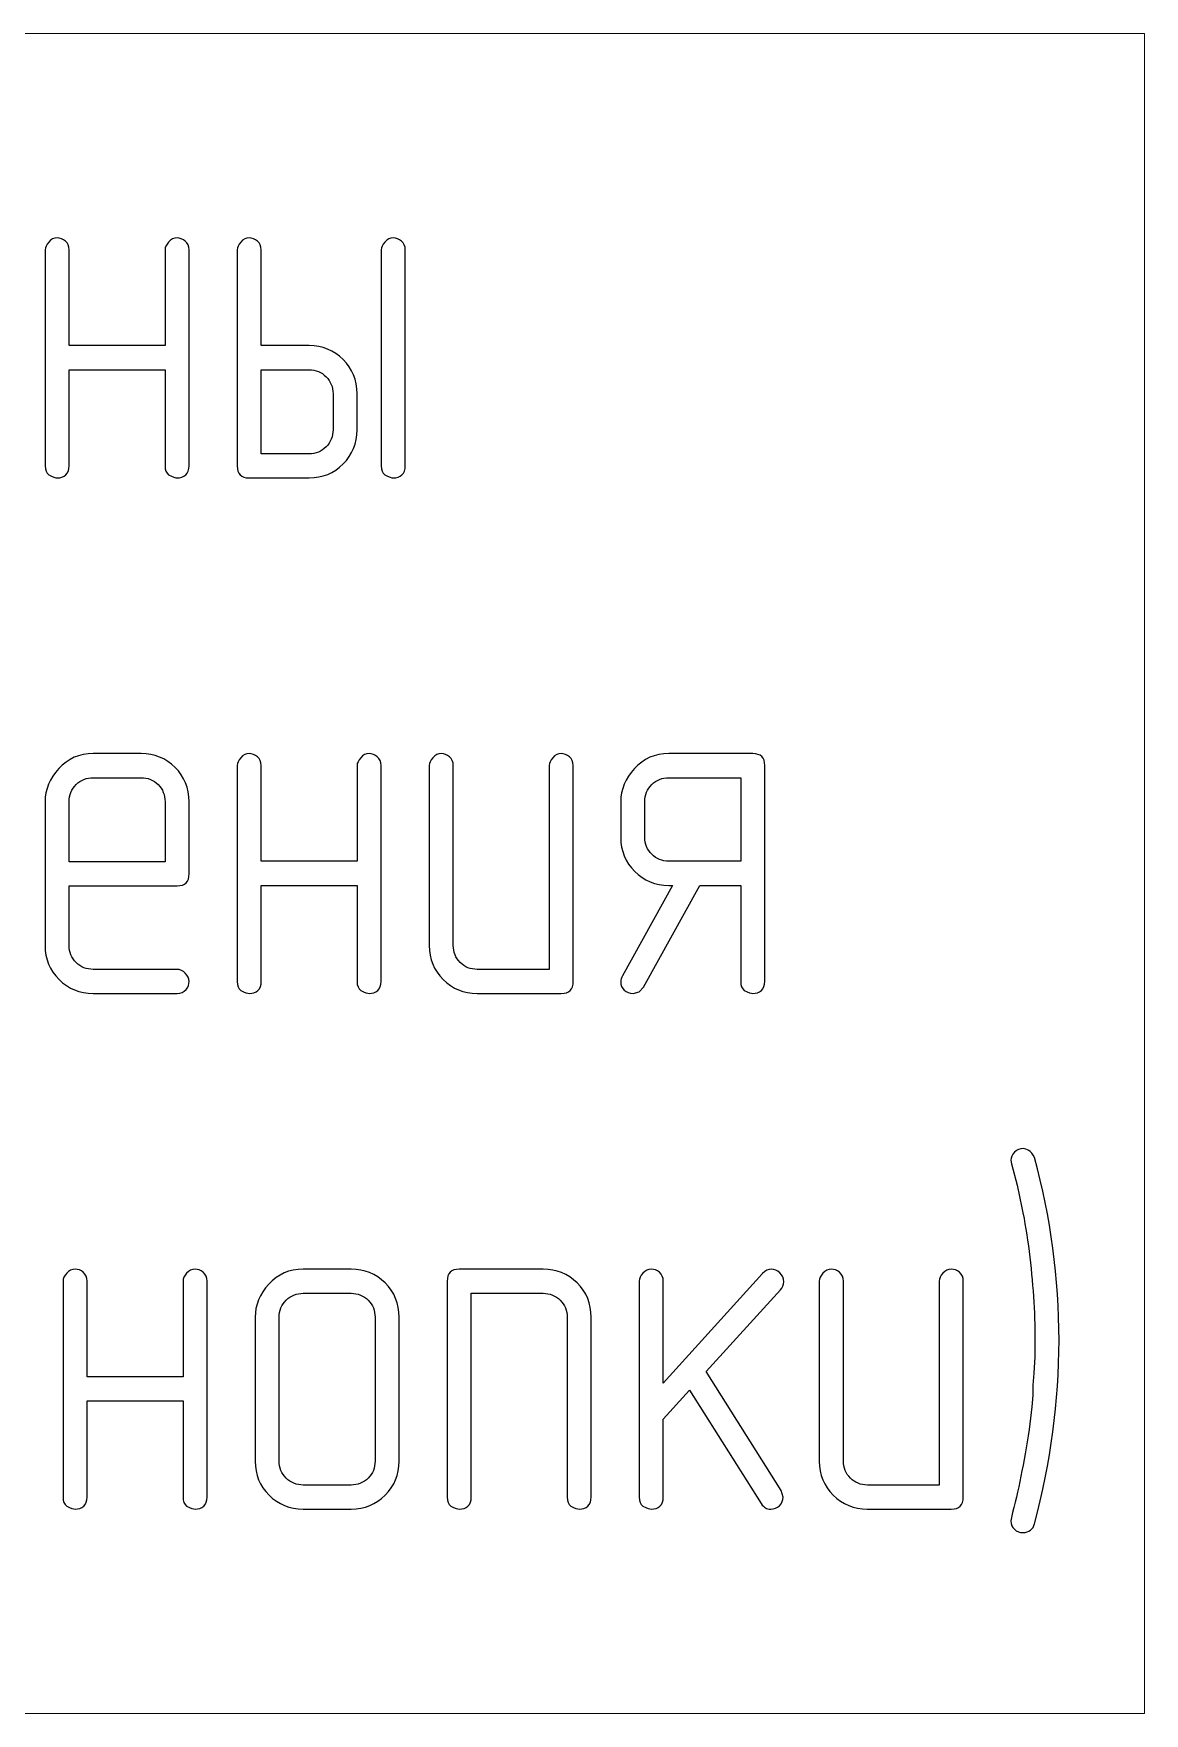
# Model space of a CAD drawing. Header units: millimetres. Extents: x -200 to 200, y -144 to 143.
# Drawn here: x 53.19 to 72.33, y -1.19 to 27.74 of the extents above; entities that cross this region are included whole.
import ezdxf

# ---------------------------------------------------------------- set-up
doc = ezdxf.new("R2010")
doc.units = ezdxf.units.MM
doc.header["$MEASUREMENT"] = 0
doc.layers.add('BLACK', color=7, linetype='Continuous')

msp = doc.modelspace()

# ---------------------------------------------------------------- linework, layer by layer
at = {"layer": 'BLACK', "color": 250, "lineweight": 20}
msp.add_lwpolyline([(27.1394, -1.1895), (72.3264, -1.1895), (72.3264, 27.7405), (27.1394, 27.7405), (27.1394, -1.1895)], close=True, dxfattribs=at)
at = {"layer": 'BLACK', "color": 250}
for points, knots in [([(55.4581, 22.3667), (55.4581, 22.3667), (55.4581, 24.0149), (55.4581, 24.0149), (55.4581, 24.0587), (55.4793, 24.1038), (55.5202, 24.1504), (55.5626, 24.197), (55.6105, 24.2209), (55.6656, 24.2209), (55.715, 24.2209), (55.7629, 24.2026), (55.8067, 24.1673), (55.8504, 24.132), (55.873, 24.0798), (55.873, 24.0149), (55.873, 24.0149), (55.873, 20.2952), (55.873, 20.2952), (55.873, 20.2303), (55.8533, 20.1767), (55.8152, 20.1386), (55.7756, 20.1061), (55.7263, 20.0892), (55.6656, 20.0892), (55.6402, 20.0892), (55.5922, 20.1061), (55.5202, 20.1386), (55.4793, 20.1725), (55.4581, 20.2247), (55.4581, 20.2966), (55.4581, 20.2966), (55.4581, 21.9519), (55.4581, 21.9519), (55.4581, 21.9519), (53.8071, 21.9519), (53.8071, 21.9519), (53.8071, 21.9519), (53.8071, 20.2966), (53.8071, 20.2966), (53.8071, 20.2303), (53.7874, 20.1781), (53.7493, 20.1386), (53.7098, 20.1061), (53.6604, 20.0892), (53.5997, 20.0892), (53.5743, 20.0892), (53.5263, 20.1061), (53.4544, 20.1386), (53.4134, 20.1725), (53.3923, 20.2247), (53.3923, 20.2952), (53.3923, 20.2952), (53.3923, 24.0149), (53.3923, 24.0149), (53.3923, 24.0587), (53.4134, 24.1038), (53.4544, 24.1504), (53.4967, 24.197), (53.5447, 24.2209), (53.5997, 24.2209), (53.6491, 24.2209), (53.6971, 24.2026), (53.7408, 24.1673), (53.7846, 24.132), (53.8071, 24.0812), (53.8071, 24.0149), (53.8071, 24.0149), (53.8071, 22.3667), (53.8071, 22.3667), (53.8071, 22.3667), (55.4581, 22.3667), (55.4581, 22.3667)], [0, 0, 0, 0, 0.0416667, 0.0416667, 0.0416667, 0.0833333, 0.0833333, 0.0833333, 0.125, 0.125, 0.125, 0.1666667, 0.1666667, 0.1666667, 0.2083333, 0.2083333, 0.2083333, 0.25, 0.25, 0.25, 0.2916667, 0.2916667, 0.2916667, 0.3333333, 0.3333333, 0.3333333, 0.375, 0.375, 0.375, 0.4166667, 0.4166667, 0.4166667, 0.4583333, 0.4583333, 0.4583333, 0.5, 0.5, 0.5, 0.5416667, 0.5416667, 0.5416667, 0.5833333, 0.5833333, 0.5833333, 0.625, 0.625, 0.625, 0.6666667, 0.6666667, 0.6666667, 0.7083333, 0.7083333, 0.7083333, 0.75, 0.75, 0.75, 0.7916667, 0.7916667, 0.7916667, 0.8333333, 0.8333333, 0.8333333, 0.875, 0.875, 0.875, 0.9166667, 0.9166667, 0.9166667, 0.9583333, 0.9583333, 0.9583333, 1, 1, 1, 1]), ([(57.1148, 22.3667), (57.1148, 22.3667), (57.9403, 22.3667), (57.9403, 22.3667), (58.1689, 22.3667), (58.3637, 22.2877), (58.5245, 22.1283), (58.6854, 21.9702), (58.7658, 21.7727), (58.7658, 21.5384), (58.7658, 21.5384), (58.7658, 20.9175), (58.7658, 20.9175), (58.7658, 20.6861), (58.6854, 20.49), (58.526, 20.3291), (58.3665, 20.1696), (58.1704, 20.0892), (57.9389, 20.0892), (57.9389, 20.0892), (56.906, 20.0892), (56.906, 20.0892), (56.7691, 20.0892), (56.7, 20.1583), (56.7, 20.2952), (56.7, 20.2952), (56.7, 24.0149), (56.7, 24.0149), (56.7, 24.0587), (56.7211, 24.1038), (56.7621, 24.1504), (56.8044, 24.197), (56.8524, 24.2209), (56.9074, 24.2209), (56.9568, 24.2209), (57.0048, 24.2026), (57.0485, 24.1673), (57.0923, 24.132), (57.1148, 24.0812), (57.1148, 24.0149), (57.1148, 24.0149), (57.1148, 22.3667), (57.1148, 22.3667)], [0, 0, 0, 0, 0.0714286, 0.0714286, 0.0714286, 0.1428571, 0.1428571, 0.1428571, 0.2142857, 0.2142857, 0.2142857, 0.2857143, 0.2857143, 0.2857143, 0.3571429, 0.3571429, 0.3571429, 0.4285714, 0.4285714, 0.4285714, 0.5, 0.5, 0.5, 0.5714286, 0.5714286, 0.5714286, 0.6428571, 0.6428571, 0.6428571, 0.7142857, 0.7142857, 0.7142857, 0.7857143, 0.7857143, 0.7857143, 0.8571429, 0.8571429, 0.8571429, 0.9285714, 0.9285714, 0.9285714, 1, 1, 1, 1]), ([(59.5956, 20.2952), (59.5956, 20.2303), (59.5758, 20.1767), (59.5377, 20.1386), (59.4982, 20.1061), (59.4488, 20.0892), (59.3881, 20.0892), (59.3627, 20.0892), (59.3148, 20.1061), (59.2428, 20.1386), (59.2019, 20.1725), (59.1807, 20.2247), (59.1807, 20.2952), (59.1807, 20.2952), (59.1807, 24.0149), (59.1807, 24.0149), (59.1807, 24.0587), (59.2019, 24.1038), (59.2428, 24.1504), (59.2851, 24.197), (59.3331, 24.2209), (59.3881, 24.2209), (59.4375, 24.2209), (59.4855, 24.2026), (59.5293, 24.1673), (59.573, 24.132), (59.5956, 24.0798), (59.5956, 24.0149), (59.5956, 24.0149), (59.5956, 20.2952), (59.5956, 20.2952)], [0, 0, 0, 0, 0.1, 0.1, 0.1, 0.2, 0.2, 0.2, 0.3, 0.3, 0.3, 0.4, 0.4, 0.4, 0.5, 0.5, 0.5, 0.6, 0.6, 0.6, 0.7, 0.7, 0.7, 0.8, 0.8, 0.8, 0.9, 0.9, 0.9, 1, 1, 1, 1]), ([(57.1148, 21.9519), (57.1148, 21.9519), (57.1148, 20.5041), (57.1148, 20.5041), (57.1148, 20.5041), (57.9389, 20.5041), (57.9389, 20.5041), (58.0546, 20.5041), (58.152, 20.5436), (58.231, 20.624), (58.3115, 20.7044), (58.351, 20.8018), (58.351, 20.9175), (58.351, 20.9175), (58.351, 21.5384), (58.351, 21.5384), (58.351, 21.6541), (58.3115, 21.7515), (58.231, 21.8319), (58.152, 21.9124), (58.0546, 21.9519), (57.9389, 21.9519), (57.9389, 21.9519), (57.1148, 21.9519), (57.1148, 21.9519)], [0, 0, 0, 0, 0.125, 0.125, 0.125, 0.25, 0.25, 0.25, 0.375, 0.375, 0.375, 0.5, 0.5, 0.5, 0.625, 0.625, 0.625, 0.75, 0.75, 0.75, 0.875, 0.875, 0.875, 1, 1, 1, 1]), ([(53.8071, 13.0632), (53.8071, 13.0632), (53.8071, 12.0345), (53.8071, 12.0345), (53.8071, 11.9202), (53.8466, 11.8228), (53.9271, 11.7438), (54.0061, 11.6634), (54.1049, 11.6239), (54.2206, 11.6239), (54.2206, 11.6239), (55.667, 11.6239), (55.667, 11.6239), (55.7164, 11.6239), (55.7629, 11.6013), (55.8067, 11.5575), (55.8504, 11.5138), (55.873, 11.4658), (55.873, 11.4164), (55.873, 11.367), (55.8547, 11.3191), (55.8194, 11.2753), (55.7827, 11.2316), (55.7319, 11.209), (55.6656, 11.209), (55.6656, 11.209), (54.2192, 11.209), (54.2192, 11.209), (53.9878, 11.209), (53.7916, 11.2894), (53.6322, 11.4489), (53.4727, 11.6083), (53.3923, 11.8045), (53.3923, 12.0359), (53.3923, 12.0359), (53.3923, 14.5138), (53.3923, 14.5138), (53.3923, 14.7213), (53.4713, 14.9104), (53.6279, 15.0825), (53.7846, 15.2547), (53.9821, 15.3407), (54.2192, 15.3407), (54.2192, 15.3407), (55.0461, 15.3407), (55.0461, 15.3407), (55.2747, 15.3407), (55.4694, 15.2617), (55.6317, 15.1023), (55.7926, 14.9442), (55.873, 14.7467), (55.873, 14.5124), (55.873, 14.5124), (55.873, 13.2706), (55.873, 13.2706), (55.873, 13.1324), (55.8039, 13.0632), (55.667, 13.0632), (55.667, 13.0632), (53.8071, 13.0632), (53.8071, 13.0632)], [0, 0, 0, 0, 0.05, 0.05, 0.05, 0.1, 0.1, 0.1, 0.15, 0.15, 0.15, 0.2, 0.2, 0.2, 0.25, 0.25, 0.25, 0.3, 0.3, 0.3, 0.35, 0.35, 0.35, 0.4, 0.4, 0.4, 0.45, 0.45, 0.45, 0.5, 0.5, 0.5, 0.55, 0.55, 0.55, 0.6, 0.6, 0.6, 0.65, 0.65, 0.65, 0.7, 0.7, 0.7, 0.75, 0.75, 0.75, 0.8, 0.8, 0.8, 0.85, 0.85, 0.85, 0.9, 0.9, 0.9, 0.95, 0.95, 0.95, 1, 1, 1, 1]), ([(58.7658, 13.4865), (58.7658, 13.4865), (58.7658, 15.1347), (58.7658, 15.1347), (58.7658, 15.1785), (58.787, 15.2236), (58.8279, 15.2702), (58.8703, 15.3168), (58.9182, 15.3407), (58.9733, 15.3407), (59.0227, 15.3407), (59.0706, 15.3224), (59.1144, 15.2871), (59.1581, 15.2518), (59.1807, 15.1996), (59.1807, 15.1347), (59.1807, 15.1347), (59.1807, 11.415), (59.1807, 11.415), (59.1807, 11.3501), (59.161, 11.2965), (59.1229, 11.2584), (59.0833, 11.2259), (59.034, 11.209), (58.9733, 11.209), (58.9479, 11.209), (58.8999, 11.2259), (58.8279, 11.2584), (58.787, 11.2923), (58.7658, 11.3445), (58.7658, 11.4164), (58.7658, 11.4164), (58.7658, 13.0717), (58.7658, 13.0717), (58.7658, 13.0717), (57.1148, 13.0717), (57.1148, 13.0717), (57.1148, 13.0717), (57.1148, 11.4164), (57.1148, 11.4164), (57.1148, 11.3501), (57.0951, 11.2979), (57.057, 11.2584), (57.0175, 11.2259), (56.9681, 11.209), (56.9074, 11.209), (56.882, 11.209), (56.834, 11.2259), (56.7621, 11.2584), (56.7211, 11.2923), (56.7, 11.3445), (56.7, 11.415), (56.7, 11.415), (56.7, 15.1347), (56.7, 15.1347), (56.7, 15.1785), (56.7211, 15.2236), (56.7621, 15.2702), (56.8044, 15.3168), (56.8524, 15.3407), (56.9074, 15.3407), (56.9568, 15.3407), (57.0048, 15.3224), (57.0485, 15.2871), (57.0923, 15.2518), (57.1148, 15.201), (57.1148, 15.1347), (57.1148, 15.1347), (57.1148, 13.4865), (57.1148, 13.4865), (57.1148, 13.4865), (58.7658, 13.4865), (58.7658, 13.4865)], [0, 0, 0, 0, 0.0416667, 0.0416667, 0.0416667, 0.0833333, 0.0833333, 0.0833333, 0.125, 0.125, 0.125, 0.1666667, 0.1666667, 0.1666667, 0.2083333, 0.2083333, 0.2083333, 0.25, 0.25, 0.25, 0.2916667, 0.2916667, 0.2916667, 0.3333333, 0.3333333, 0.3333333, 0.375, 0.375, 0.375, 0.4166667, 0.4166667, 0.4166667, 0.4583333, 0.4583333, 0.4583333, 0.5, 0.5, 0.5, 0.5416667, 0.5416667, 0.5416667, 0.5833333, 0.5833333, 0.5833333, 0.625, 0.625, 0.625, 0.6666667, 0.6666667, 0.6666667, 0.7083333, 0.7083333, 0.7083333, 0.75, 0.75, 0.75, 0.7916667, 0.7916667, 0.7916667, 0.8333333, 0.8333333, 0.8333333, 0.875, 0.875, 0.875, 0.9166667, 0.9166667, 0.9166667, 0.9583333, 0.9583333, 0.9583333, 1, 1, 1, 1]), ([(62.4884, 11.415), (62.4884, 11.2781), (62.4193, 11.209), (62.281, 11.209), (62.281, 11.209), (60.8346, 11.209), (60.8346, 11.209), (60.6032, 11.209), (60.407, 11.2894), (60.2476, 11.4489), (60.0881, 11.6083), (60.0077, 11.8045), (60.0077, 12.0359), (60.0077, 12.0359), (60.0077, 15.1347), (60.0077, 15.1347), (60.0077, 15.1785), (60.0288, 15.2236), (60.0698, 15.2702), (60.1121, 15.3168), (60.1601, 15.3407), (60.2151, 15.3407), (60.2645, 15.3407), (60.3125, 15.3224), (60.3562, 15.2871), (60.4, 15.2518), (60.4225, 15.1996), (60.4225, 15.1347), (60.4225, 15.1347), (60.4225, 12.0373), (60.4225, 12.0373), (60.4225, 11.9216), (60.462, 11.8228), (60.5425, 11.7438), (60.6215, 11.6634), (60.7203, 11.6239), (60.836, 11.6239), (60.836, 11.6239), (62.0735, 11.6239), (62.0735, 11.6239), (62.0735, 11.6239), (62.0735, 15.1347), (62.0735, 15.1347), (62.0735, 15.1785), (62.0947, 15.2236), (62.1356, 15.2702), (62.178, 15.3168), (62.2259, 15.3407), (62.281, 15.3407), (62.3304, 15.3407), (62.3783, 15.3224), (62.4221, 15.2871), (62.4658, 15.2518), (62.4884, 15.1996), (62.4884, 15.1347), (62.4884, 15.1347), (62.4884, 11.415), (62.4884, 11.415)], [0, 0, 0, 0, 0.0526316, 0.0526316, 0.0526316, 0.1052632, 0.1052632, 0.1052632, 0.1578947, 0.1578947, 0.1578947, 0.2105263, 0.2105263, 0.2105263, 0.2631579, 0.2631579, 0.2631579, 0.3157895, 0.3157895, 0.3157895, 0.3684211, 0.3684211, 0.3684211, 0.4210526, 0.4210526, 0.4210526, 0.4736842, 0.4736842, 0.4736842, 0.5263158, 0.5263158, 0.5263158, 0.5789474, 0.5789474, 0.5789474, 0.6315789, 0.6315789, 0.6315789, 0.6842105, 0.6842105, 0.6842105, 0.7368421, 0.7368421, 0.7368421, 0.7894737, 0.7894737, 0.7894737, 0.8421053, 0.8421053, 0.8421053, 0.8947368, 0.8947368, 0.8947368, 0.9473684, 0.9473684, 0.9473684, 1, 1, 1, 1]), ([(65.7876, 11.415), (65.7876, 11.3501), (65.7679, 11.2965), (65.7298, 11.2584), (65.6903, 11.2259), (65.6409, 11.209), (65.5802, 11.209), (65.5548, 11.209), (65.5068, 11.2259), (65.4349, 11.2584), (65.3939, 11.2923), (65.3728, 11.3445), (65.3728, 11.4164), (65.3728, 11.4164), (65.3728, 13.0717), (65.3728, 13.0717), (65.3728, 13.0717), (64.6672, 13.0717), (64.6672, 13.0717), (64.6672, 13.0717), (63.6964, 11.3162), (63.6964, 11.3162), (63.6964, 11.3162), (63.6216, 11.2386), (63.6216, 11.2386), (63.6216, 11.2386), (63.5186, 11.209), (63.5186, 11.209), (63.4593, 11.209), (63.4085, 11.2288), (63.3676, 11.2669), (63.3267, 11.305), (63.3069, 11.3543), (63.3069, 11.4122), (63.3069, 11.4447), (63.3168, 11.4799), (63.3351, 11.5152), (63.3351, 11.5152), (64.1959, 13.0717), (64.1959, 13.0717), (64.1959, 13.0717), (64.1338, 13.0717), (64.1338, 13.0717), (63.9024, 13.0717), (63.7062, 13.1521), (63.5468, 13.3116), (63.3873, 13.471), (63.3069, 13.6658), (63.3069, 13.8972), (63.3069, 13.8972), (63.3069, 14.5152), (63.3069, 14.5152), (63.3069, 14.7213), (63.3859, 14.9104), (63.5426, 15.0825), (63.6992, 15.2547), (63.8967, 15.3407), (64.1338, 15.3407), (64.1338, 15.3407), (65.5802, 15.3407), (65.5802, 15.3407), (65.7185, 15.3407), (65.7876, 15.2716), (65.7876, 15.1347), (65.7876, 15.1347), (65.7876, 11.415), (65.7876, 11.415)], [0, 0, 0, 0, 0.0454545, 0.0454545, 0.0454545, 0.0909091, 0.0909091, 0.0909091, 0.1363636, 0.1363636, 0.1363636, 0.1818182, 0.1818182, 0.1818182, 0.2272727, 0.2272727, 0.2272727, 0.2727273, 0.2727273, 0.2727273, 0.3181818, 0.3181818, 0.3181818, 0.3636364, 0.3636364, 0.3636364, 0.4090909, 0.4090909, 0.4090909, 0.4545455, 0.4545455, 0.4545455, 0.5, 0.5, 0.5, 0.5454545, 0.5454545, 0.5454545, 0.5909091, 0.5909091, 0.5909091, 0.6363636, 0.6363636, 0.6363636, 0.6818182, 0.6818182, 0.6818182, 0.7272727, 0.7272727, 0.7272727, 0.7727273, 0.7727273, 0.7727273, 0.8181818, 0.8181818, 0.8181818, 0.8636364, 0.8636364, 0.8636364, 0.9090909, 0.9090909, 0.9090909, 0.9545455, 0.9545455, 0.9545455, 1, 1, 1, 1]), ([(53.8071, 13.4781), (53.8071, 13.4781), (55.4581, 13.4781), (55.4581, 13.4781), (55.4581, 13.4781), (55.4581, 14.5124), (55.4581, 14.5124), (55.4581, 14.6281), (55.4186, 14.7255), (55.3382, 14.8059), (55.2592, 14.8864), (55.1604, 14.9259), (55.0461, 14.9259), (55.0461, 14.9259), (54.2206, 14.9259), (54.2206, 14.9259), (54.1049, 14.9259), (54.0061, 14.8864), (53.9271, 14.8059), (53.8466, 14.7255), (53.8071, 14.6281), (53.8071, 14.5124), (53.8071, 14.5124), (53.8071, 13.4781), (53.8071, 13.4781)], [0, 0, 0, 0, 0.125, 0.125, 0.125, 0.25, 0.25, 0.25, 0.375, 0.375, 0.375, 0.5, 0.5, 0.5, 0.625, 0.625, 0.625, 0.75, 0.75, 0.75, 0.875, 0.875, 0.875, 1, 1, 1, 1]), ([(65.3728, 13.4865), (65.3728, 13.4865), (65.3728, 14.9259), (65.3728, 14.9259), (65.3728, 14.9259), (64.1352, 14.9259), (64.1352, 14.9259), (64.0195, 14.9259), (63.9207, 14.8864), (63.8417, 14.8059), (63.7613, 14.7269), (63.7218, 14.6295), (63.7218, 14.5152), (63.7218, 14.5152), (63.7218, 13.8972), (63.7218, 13.8972), (63.7218, 13.7829), (63.7613, 13.6855), (63.8417, 13.6065), (63.9207, 13.5261), (64.0195, 13.4865), (64.1352, 13.4865), (64.1352, 13.4865), (65.3728, 13.4865), (65.3728, 13.4865)], [0, 0, 0, 0, 0.125, 0.125, 0.125, 0.25, 0.25, 0.25, 0.375, 0.375, 0.375, 0.5, 0.5, 0.5, 0.625, 0.625, 0.625, 0.75, 0.75, 0.75, 0.875, 0.875, 0.875, 1, 1, 1, 1]), ([(70.4324, 2.0776), (70.4239, 2.0311), (70.4014, 1.993), (70.3647, 1.9661), (70.3266, 1.9379), (70.2842, 1.9252), (70.2377, 1.9238), (70.177, 1.9252), (70.1276, 1.9436), (70.0881, 1.9817), (70.0472, 2.0155), (70.026, 2.0635), (70.026, 2.127), (70.026, 2.127), (70.0345, 2.1849), (70.0345, 2.1849), (70.0951, 2.4135), (70.1516, 2.6505), (70.1996, 2.8961), (70.249, 3.1416), (70.2955, 3.4083), (70.3407, 3.6976), (70.3407, 3.6976), (70.3858, 4.0899), (70.3858, 4.0899), (70.3858, 4.0899), (70.407, 4.2888), (70.407, 4.2888), (70.407, 4.2888), (70.407, 4.4624), (70.407, 4.4624), (70.407, 4.4624), (70.4239, 4.6727), (70.4239, 4.6727), (70.4239, 4.6727), (70.4409, 4.9535), (70.4409, 4.9535), (70.4409, 4.9535), (70.4409, 5.2315), (70.4409, 5.2315), (70.4409, 5.7324), (70.407, 6.2432), (70.3407, 6.7639), (70.3082, 7.0264), (70.2673, 7.2776), (70.2165, 7.5203), (70.2165, 7.5203), (70.1332, 7.9084), (70.1332, 7.9084), (70.1332, 7.9084), (70.0345, 8.2767), (70.0345, 8.2767), (70.0345, 8.2767), (70.026, 8.3387), (70.026, 8.3387), (70.026, 8.3881), (70.0472, 8.4333), (70.0881, 8.4756), (70.1304, 8.5165), (70.1798, 8.5377), (70.2377, 8.5377), (70.2701, 8.5377), (70.3026, 8.5264), (70.3336, 8.5038), (70.3689, 8.4869), (70.4028, 8.4474), (70.4324, 8.3839), (70.7146, 7.3538), (70.8557, 6.3025), (70.8557, 5.2315), (70.8557, 4.1872), (70.7146, 3.136), (70.4324, 2.0776)], [0, 0, 0, 0, 0.0416667, 0.0416667, 0.0416667, 0.0833333, 0.0833333, 0.0833333, 0.125, 0.125, 0.125, 0.1666667, 0.1666667, 0.1666667, 0.2083333, 0.2083333, 0.2083333, 0.25, 0.25, 0.25, 0.2916667, 0.2916667, 0.2916667, 0.3333333, 0.3333333, 0.3333333, 0.375, 0.375, 0.375, 0.4166667, 0.4166667, 0.4166667, 0.4583333, 0.4583333, 0.4583333, 0.5, 0.5, 0.5, 0.5416667, 0.5416667, 0.5416667, 0.5833333, 0.5833333, 0.5833333, 0.625, 0.625, 0.625, 0.6666667, 0.6666667, 0.6666667, 0.7083333, 0.7083333, 0.7083333, 0.75, 0.75, 0.75, 0.7916667, 0.7916667, 0.7916667, 0.8333333, 0.8333333, 0.8333333, 0.875, 0.875, 0.875, 0.9166667, 0.9166667, 0.9166667, 0.9583333, 0.9583333, 0.9583333, 1, 1, 1, 1]), ([(55.7678, 4.6063), (55.7678, 4.6063), (55.7678, 6.2545), (55.7678, 6.2545), (55.7678, 6.2983), (55.789, 6.3434), (55.8299, 6.39), (55.8723, 6.4366), (55.9202, 6.4605), (55.9753, 6.4605), (56.0247, 6.4605), (56.0726, 6.4422), (56.1164, 6.4069), (56.1601, 6.3716), (56.1827, 6.3194), (56.1827, 6.2545), (56.1827, 6.2545), (56.1827, 2.5348), (56.1827, 2.5348), (56.1827, 2.4699), (56.163, 2.4163), (56.1249, 2.3782), (56.0853, 2.3457), (56.036, 2.3288), (55.9753, 2.3288), (55.9499, 2.3288), (55.9019, 2.3457), (55.8299, 2.3782), (55.789, 2.4121), (55.7678, 2.4643), (55.7678, 2.5362), (55.7678, 2.5362), (55.7678, 4.1915), (55.7678, 4.1915), (55.7678, 4.1915), (54.1168, 4.1915), (54.1168, 4.1915), (54.1168, 4.1915), (54.1168, 2.5362), (54.1168, 2.5362), (54.1168, 2.4699), (54.0971, 2.4177), (54.059, 2.3782), (54.0195, 2.3457), (53.9701, 2.3288), (53.9094, 2.3288), (53.884, 2.3288), (53.836, 2.3457), (53.7641, 2.3782), (53.7231, 2.4121), (53.702, 2.4643), (53.702, 2.5348), (53.702, 2.5348), (53.702, 6.2545), (53.702, 6.2545), (53.702, 6.2983), (53.7231, 6.3434), (53.7641, 6.39), (53.8064, 6.4366), (53.8544, 6.4605), (53.9094, 6.4605), (53.9588, 6.4605), (54.0068, 6.4422), (54.0505, 6.4069), (54.0943, 6.3716), (54.1168, 6.3208), (54.1168, 6.2545), (54.1168, 6.2545), (54.1168, 4.6063), (54.1168, 4.6063), (54.1168, 4.6063), (55.7678, 4.6063), (55.7678, 4.6063)], [0, 0, 0, 0, 0.0416667, 0.0416667, 0.0416667, 0.0833333, 0.0833333, 0.0833333, 0.125, 0.125, 0.125, 0.1666667, 0.1666667, 0.1666667, 0.2083333, 0.2083333, 0.2083333, 0.25, 0.25, 0.25, 0.2916667, 0.2916667, 0.2916667, 0.3333333, 0.3333333, 0.3333333, 0.375, 0.375, 0.375, 0.4166667, 0.4166667, 0.4166667, 0.4583333, 0.4583333, 0.4583333, 0.5, 0.5, 0.5, 0.5416667, 0.5416667, 0.5416667, 0.5833333, 0.5833333, 0.5833333, 0.625, 0.625, 0.625, 0.6666667, 0.6666667, 0.6666667, 0.7083333, 0.7083333, 0.7083333, 0.75, 0.75, 0.75, 0.7916667, 0.7916667, 0.7916667, 0.8333333, 0.8333333, 0.8333333, 0.875, 0.875, 0.875, 0.9166667, 0.9166667, 0.9166667, 0.9583333, 0.9583333, 0.9583333, 1, 1, 1, 1]), ([(59.4904, 3.1557), (59.4904, 2.9243), (59.41, 2.7281), (59.2505, 2.5687), (59.0911, 2.4092), (58.8949, 2.3288), (58.6635, 2.3288), (58.6635, 2.3288), (57.8366, 2.3288), (57.8366, 2.3288), (57.6052, 2.3288), (57.409, 2.4092), (57.2496, 2.5687), (57.0901, 2.7281), (57.0097, 2.9243), (57.0097, 3.1557), (57.0097, 3.1557), (57.0097, 5.6336), (57.0097, 5.6336), (57.0097, 5.8411), (57.0887, 6.0302), (57.2453, 6.2023), (57.402, 6.3745), (57.5995, 6.4605), (57.8366, 6.4605), (57.8366, 6.4605), (58.6635, 6.4605), (58.6635, 6.4605), (58.8921, 6.4605), (59.0868, 6.3815), (59.2491, 6.2235), (59.41, 6.064), (59.4904, 5.8679), (59.4904, 5.6336), (59.4904, 5.6336), (59.4904, 3.1557), (59.4904, 3.1557)], [0, 0, 0, 0, 0.0833333, 0.0833333, 0.0833333, 0.1666667, 0.1666667, 0.1666667, 0.25, 0.25, 0.25, 0.3333333, 0.3333333, 0.3333333, 0.4166667, 0.4166667, 0.4166667, 0.5, 0.5, 0.5, 0.5833333, 0.5833333, 0.5833333, 0.6666667, 0.6666667, 0.6666667, 0.75, 0.75, 0.75, 0.8333333, 0.8333333, 0.8333333, 0.9166667, 0.9166667, 0.9166667, 1, 1, 1, 1]), ([(62.7981, 2.5348), (62.7981, 2.4699), (62.7784, 2.4163), (62.7403, 2.3782), (62.7007, 2.3457), (62.6514, 2.3288), (62.5907, 2.3288), (62.5653, 2.3288), (62.5173, 2.3457), (62.4453, 2.3782), (62.4044, 2.4121), (62.3832, 2.4643), (62.3832, 2.5348), (62.3832, 2.5348), (62.3832, 5.6322), (62.3832, 5.6322), (62.3832, 5.7479), (62.3437, 5.8467), (62.2633, 5.9257), (62.1843, 6.0062), (62.0855, 6.0457), (61.9712, 6.0457), (61.9712, 6.0457), (60.7322, 6.0457), (60.7322, 6.0457), (60.7322, 6.0457), (60.7322, 2.5348), (60.7322, 2.5348), (60.7322, 2.4699), (60.7125, 2.4163), (60.6744, 2.3782), (60.6349, 2.3457), (60.5855, 2.3288), (60.5248, 2.3288), (60.4994, 2.3288), (60.4514, 2.3457), (60.3795, 2.3782), (60.3385, 2.4121), (60.3174, 2.4643), (60.3174, 2.5348), (60.3174, 2.5348), (60.3174, 6.2545), (60.3174, 6.2545), (60.3174, 6.3914), (60.3865, 6.4605), (60.5248, 6.4605), (60.5248, 6.4605), (61.9712, 6.4605), (61.9712, 6.4605), (62.1998, 6.4605), (62.3945, 6.3815), (62.5568, 6.2235), (62.7177, 6.064), (62.7981, 5.8679), (62.7981, 5.6336), (62.7981, 5.6336), (62.7981, 2.5348), (62.7981, 2.5348)], [0, 0, 0, 0, 0.0526316, 0.0526316, 0.0526316, 0.1052632, 0.1052632, 0.1052632, 0.1578947, 0.1578947, 0.1578947, 0.2105263, 0.2105263, 0.2105263, 0.2631579, 0.2631579, 0.2631579, 0.3157895, 0.3157895, 0.3157895, 0.3684211, 0.3684211, 0.3684211, 0.4210526, 0.4210526, 0.4210526, 0.4736842, 0.4736842, 0.4736842, 0.5263158, 0.5263158, 0.5263158, 0.5789474, 0.5789474, 0.5789474, 0.6315789, 0.6315789, 0.6315789, 0.6842105, 0.6842105, 0.6842105, 0.7368421, 0.7368421, 0.7368421, 0.7894737, 0.7894737, 0.7894737, 0.8421053, 0.8421053, 0.8421053, 0.8947368, 0.8947368, 0.8947368, 0.9473684, 0.9473684, 0.9473684, 1, 1, 1, 1]), ([(64.7765, 4.7009), (64.7765, 4.7009), (66.0719, 2.6477), (66.0719, 2.6477), (66.0719, 2.6477), (66.1058, 2.532), (66.1058, 2.532), (66.1058, 2.4826), (66.0832, 2.4332), (66.0395, 2.3867), (65.9957, 2.3486), (65.9464, 2.3288), (65.8913, 2.3288), (65.8546, 2.3288), (65.825, 2.3359), (65.7996, 2.35), (65.7756, 2.3627), (65.7502, 2.3881), (65.7262, 2.4233), (65.7262, 2.4233), (64.4915, 4.3792), (64.4915, 4.3792), (64.4915, 4.3792), (64.0399, 3.8796), (64.0399, 3.8796), (64.0399, 3.8796), (64.0399, 2.5362), (64.0399, 2.5362), (64.0399, 2.4699), (64.0202, 2.4177), (63.9821, 2.3782), (63.9426, 2.3457), (63.8932, 2.3288), (63.8325, 2.3288), (63.8071, 2.3288), (63.7591, 2.3457), (63.6872, 2.3782), (63.6462, 2.4121), (63.6251, 2.4643), (63.6251, 2.5348), (63.6251, 2.5348), (63.6251, 6.2545), (63.6251, 6.2545), (63.6251, 6.2983), (63.6462, 6.3434), (63.6872, 6.39), (63.7295, 6.4366), (63.7775, 6.4605), (63.8325, 6.4605), (63.8819, 6.4605), (63.9299, 6.4422), (63.9736, 6.4069), (64.0174, 6.3716), (64.0399, 6.3194), (64.0399, 6.2545), (64.0399, 6.2545), (64.0399, 4.4991), (64.0399, 4.4991), (64.0399, 4.4991), (65.7502, 6.3858), (65.7502, 6.3858), (65.7968, 6.4351), (65.8476, 6.4605), (65.9026, 6.4605), (65.9534, 6.4605), (66, 6.4394), (66.0451, 6.397), (66.0917, 6.3533), (66.1143, 6.3039), (66.1143, 6.2446), (66.1143, 6.1924), (66.0945, 6.1459), (66.0564, 6.1049), (66.0564, 6.1049), (64.7765, 4.7009), (64.7765, 4.7009)], [0, 0, 0, 0, 0.04, 0.04, 0.04, 0.08, 0.08, 0.08, 0.12, 0.12, 0.12, 0.16, 0.16, 0.16, 0.2, 0.2, 0.2, 0.24, 0.24, 0.24, 0.28, 0.28, 0.28, 0.32, 0.32, 0.32, 0.36, 0.36, 0.36, 0.4, 0.4, 0.4, 0.44, 0.44, 0.44, 0.48, 0.48, 0.48, 0.52, 0.52, 0.52, 0.56, 0.56, 0.56, 0.6, 0.6, 0.6, 0.64, 0.64, 0.64, 0.68, 0.68, 0.68, 0.72, 0.72, 0.72, 0.76, 0.76, 0.76, 0.8, 0.8, 0.8, 0.84, 0.84, 0.84, 0.88, 0.88, 0.88, 0.92, 0.92, 0.92, 0.96, 0.96, 0.96, 1, 1, 1, 1]), ([(69.2075, 2.5348), (69.2075, 2.3979), (69.1384, 2.3288), (69.0001, 2.3288), (69.0001, 2.3288), (67.5537, 2.3288), (67.5537, 2.3288), (67.3223, 2.3288), (67.1261, 2.4092), (66.9667, 2.5687), (66.8072, 2.7281), (66.7268, 2.9243), (66.7268, 3.1557), (66.7268, 3.1557), (66.7268, 6.2545), (66.7268, 6.2545), (66.7268, 6.2983), (66.7479, 6.3434), (66.7889, 6.39), (66.8312, 6.4366), (66.8792, 6.4605), (66.9342, 6.4605), (66.9836, 6.4605), (67.0316, 6.4422), (67.0753, 6.4069), (67.1191, 6.3716), (67.1416, 6.3194), (67.1416, 6.2545), (67.1416, 6.2545), (67.1416, 3.1571), (67.1416, 3.1571), (67.1416, 3.0414), (67.1811, 2.9426), (67.2616, 2.8636), (67.3406, 2.7832), (67.4394, 2.7437), (67.5551, 2.7437), (67.5551, 2.7437), (68.7926, 2.7437), (68.7926, 2.7437), (68.7926, 2.7437), (68.7926, 6.2545), (68.7926, 6.2545), (68.7926, 6.2983), (68.8138, 6.3434), (68.8547, 6.39), (68.8971, 6.4366), (68.945, 6.4605), (69.0001, 6.4605), (69.0495, 6.4605), (69.0974, 6.4422), (69.1412, 6.4069), (69.1849, 6.3716), (69.2075, 6.3194), (69.2075, 6.2545), (69.2075, 6.2545), (69.2075, 2.5348), (69.2075, 2.5348)], [0, 0, 0, 0, 0.0526316, 0.0526316, 0.0526316, 0.1052632, 0.1052632, 0.1052632, 0.1578947, 0.1578947, 0.1578947, 0.2105263, 0.2105263, 0.2105263, 0.2631579, 0.2631579, 0.2631579, 0.3157895, 0.3157895, 0.3157895, 0.3684211, 0.3684211, 0.3684211, 0.4210526, 0.4210526, 0.4210526, 0.4736842, 0.4736842, 0.4736842, 0.5263158, 0.5263158, 0.5263158, 0.5789474, 0.5789474, 0.5789474, 0.6315789, 0.6315789, 0.6315789, 0.6842105, 0.6842105, 0.6842105, 0.7368421, 0.7368421, 0.7368421, 0.7894737, 0.7894737, 0.7894737, 0.8421053, 0.8421053, 0.8421053, 0.8947368, 0.8947368, 0.8947368, 0.9473684, 0.9473684, 0.9473684, 1, 1, 1, 1]), ([(59.0755, 3.1571), (59.0755, 3.1571), (59.0755, 5.6336), (59.0755, 5.6336), (59.0755, 5.7479), (59.036, 5.8467), (58.9556, 5.9257), (58.8766, 6.0062), (58.7778, 6.0457), (58.6635, 6.0457), (58.6635, 6.0457), (57.838, 6.0457), (57.838, 6.0457), (57.7223, 6.0457), (57.6235, 6.0062), (57.5445, 5.9257), (57.464, 5.8467), (57.4245, 5.7479), (57.4245, 5.6336), (57.4245, 5.6336), (57.4245, 3.1571), (57.4245, 3.1571), (57.4245, 3.0414), (57.464, 2.9426), (57.5445, 2.8636), (57.6235, 2.7832), (57.7223, 2.7437), (57.838, 2.7437), (57.838, 2.7437), (58.6635, 2.7437), (58.6635, 2.7437), (58.7778, 2.7437), (58.8766, 2.7832), (58.9556, 2.8636), (59.036, 2.9426), (59.0755, 3.0414), (59.0755, 3.1571)], [0, 0, 0, 0, 0.0833333, 0.0833333, 0.0833333, 0.1666667, 0.1666667, 0.1666667, 0.25, 0.25, 0.25, 0.3333333, 0.3333333, 0.3333333, 0.4166667, 0.4166667, 0.4166667, 0.5, 0.5, 0.5, 0.5833333, 0.5833333, 0.5833333, 0.6666667, 0.6666667, 0.6666667, 0.75, 0.75, 0.75, 0.8333333, 0.8333333, 0.8333333, 0.9166667, 0.9166667, 0.9166667, 1, 1, 1, 1])]:
    msp.add_open_spline(points, degree=3, knots=knots, dxfattribs=at)

doc.saveas('drawing.dxf')
